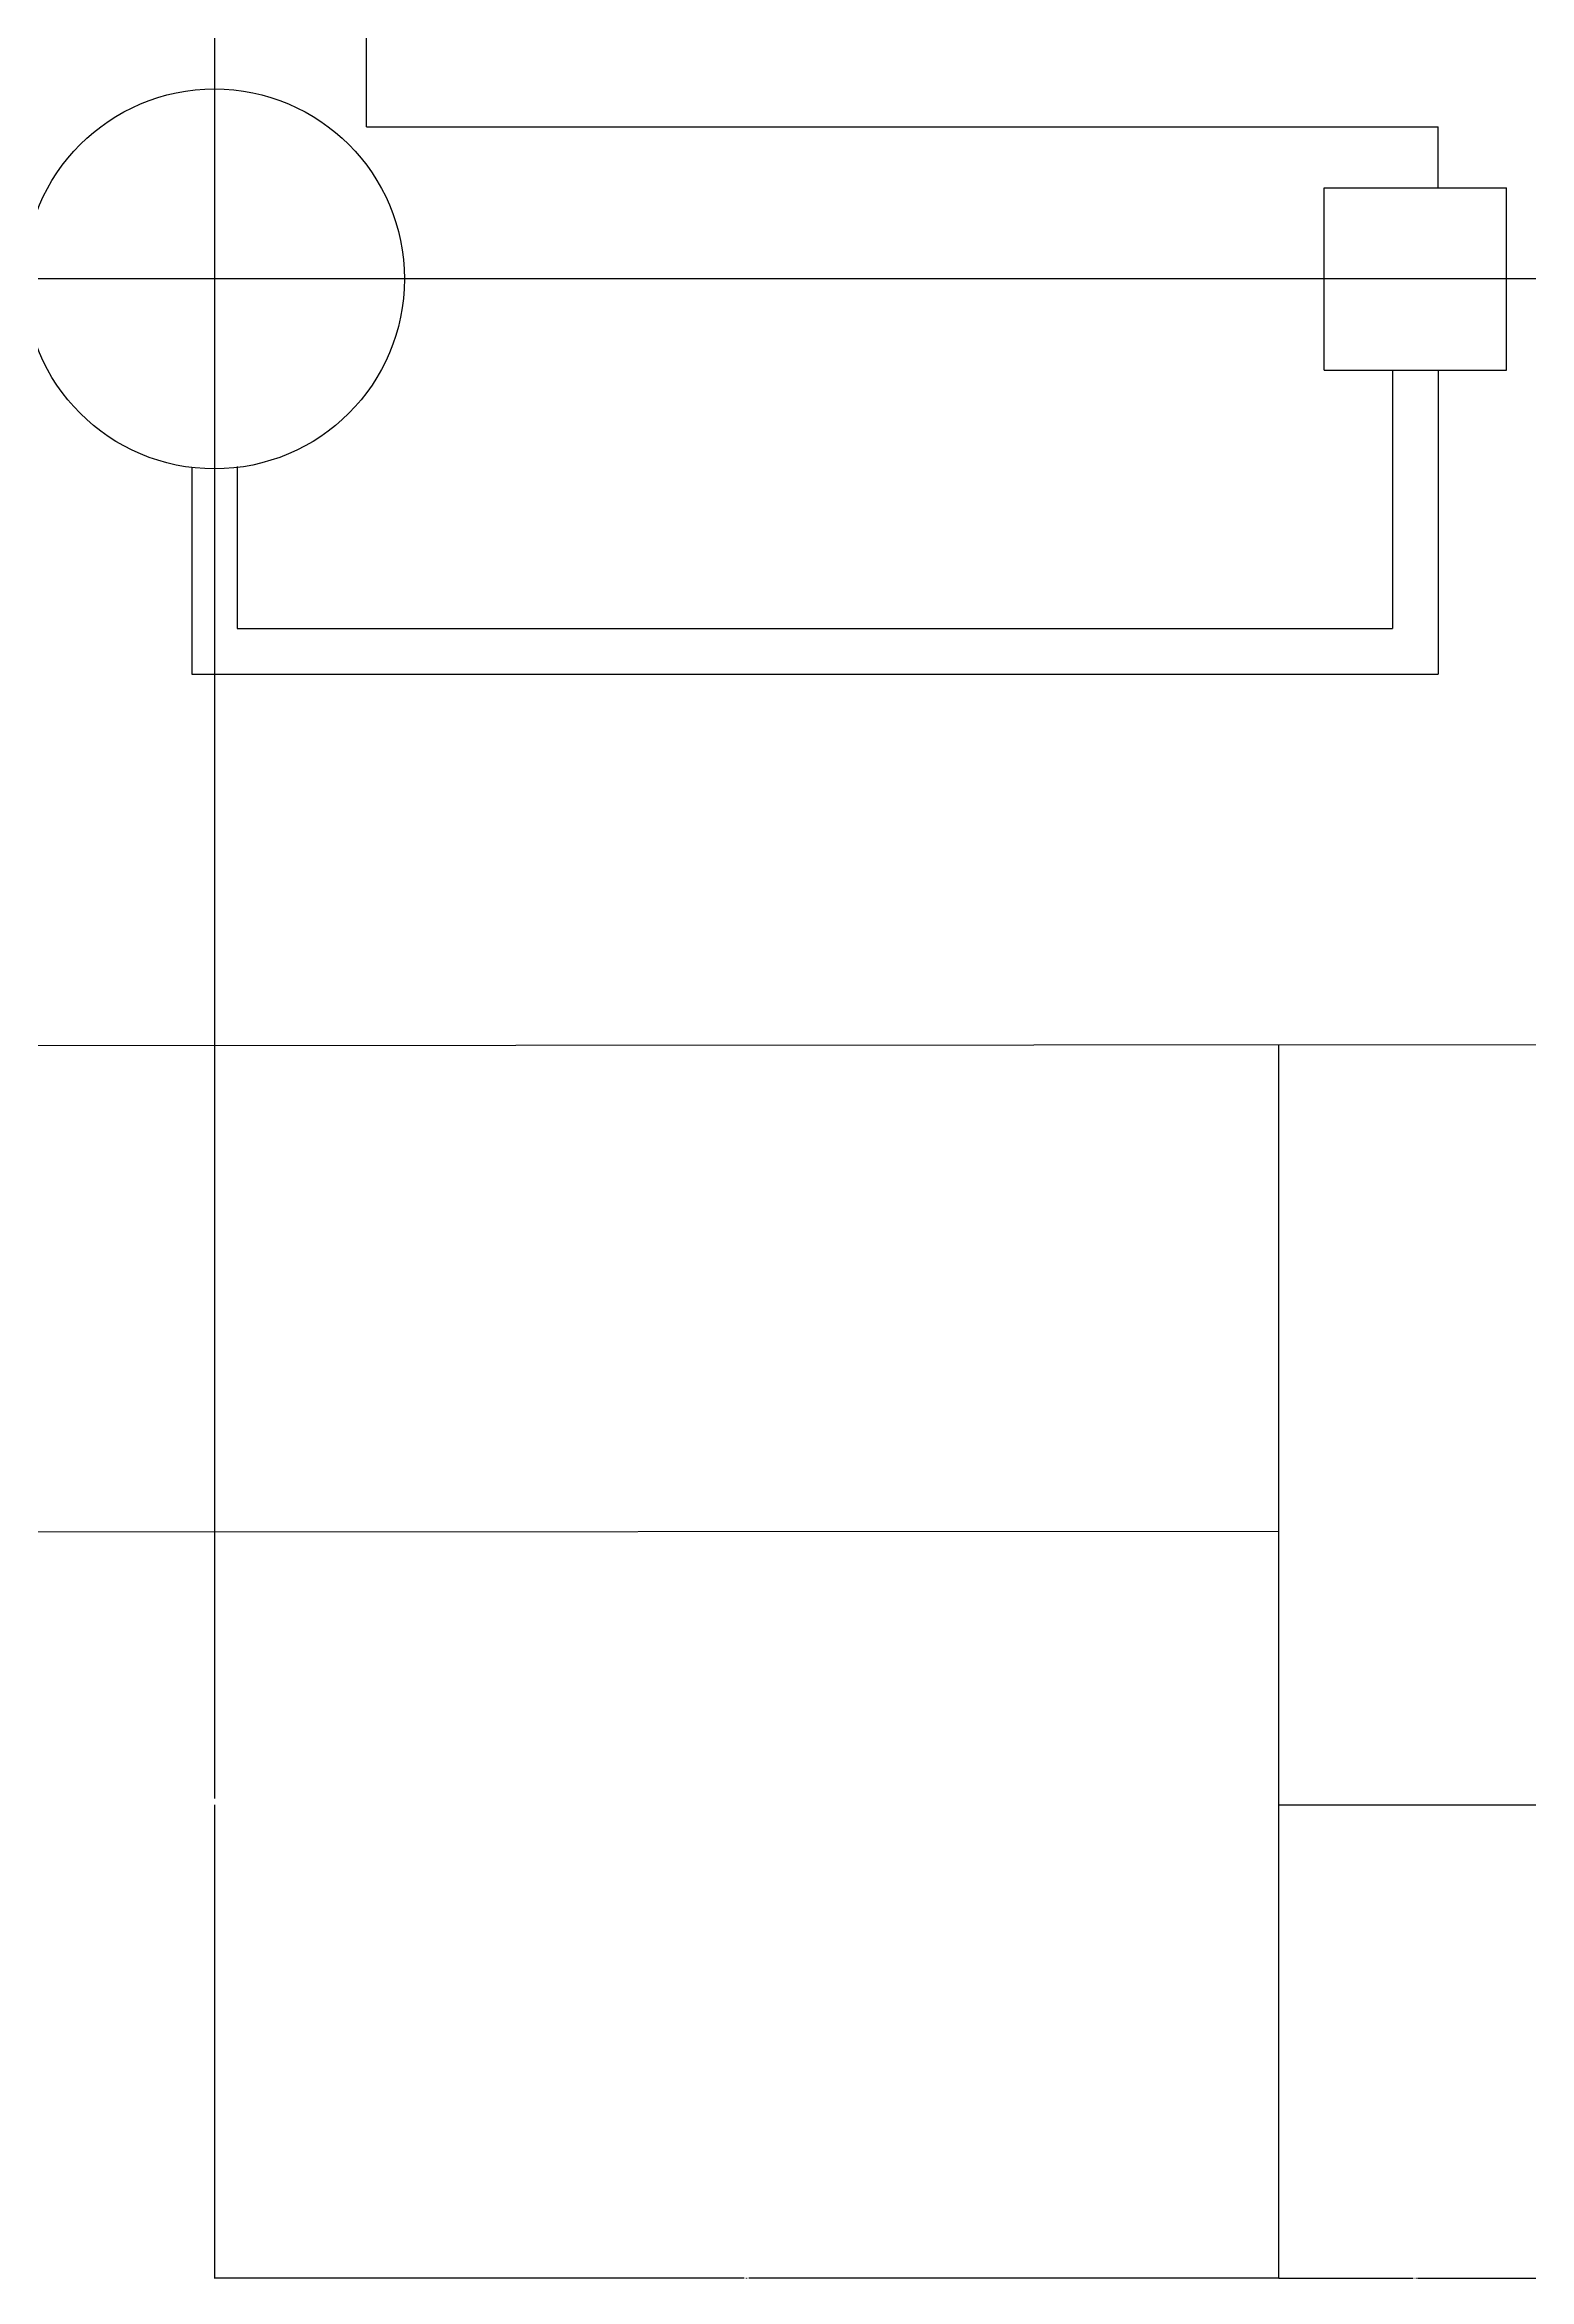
# Model space of a CAD drawing. Header units: metres. Extents: x -855790 to -837970, y 565220 to 577820.
# Drawn here: x -852326 to -851349, y 571055 to 572525 of the extents above; entities that cross this region are included whole.
import ezdxf

# ---------------------------------------------------------------- set-up
doc = ezdxf.new("R2010")
doc.units = ezdxf.units.M
for name, color, linetype in [('COLUMN', 5, 'Continuous'), ('DOTE', 1, 'Continuous'), ('PUB_DIM', 3, 'Continuous'), ('WALL', 2, 'Continuous'), ('WINDOW', 3, 'Continuous')]:
    doc.layers.add(name, color=color, linetype=linetype)
doc.dimstyles.get("Standard").update_dxf_attribs({"dimtxt": 2.5, "dimasz": 2.5, "dimexe": 1.25, "dimexo": 0.625, "dimtad": 1, "dimcen": 2.5, "dimazin": 3, "dimtfac": 1, "dimtmove": 0, "dimatfit": 3})

# ---------------------------------------------------------------- blocks, each defined once
blk = doc.blocks.new('*D12')
for p, q in [((-852214.12, 571367.24), (-852214.12, 571055.63)), ((-851514.12, 571367.24), (-851514.12, 571055.63)), ((-851865.62, 571055.63), (-852214.37, 571055.63)), ((-851513.87, 571055.63), (-851862.62, 571055.63))]:
    blk.add_line(p, q)
at = {"layer": 'Defpoints'}
for p in [(-852214.12, 571367.24), (-851514.12, 571367.24), (-851514.12, 571055.63)]:
    blk.add_point(p, dxfattribs=at)
at = {"layer": 'PUB_DIM', "insert": (-851864.12, 571055.63), "char_height": 1, "attachment_point": 5}
blk.add_mtext('700', dxfattribs=at)
blk = doc.blocks.new('*D19')
for p, q in [((-851514.12, 571367.24), (-851514.12, 571055.63)), ((-851334.12, 571367.24), (-851334.12, 571055.63)), ((-851513.87, 571055.63), (-851425.62, 571055.63)), ((-851422.62, 571055.63), (-851334.37, 571055.63))]:
    blk.add_line(p, q)
at = {"layer": 'Defpoints'}
for p in [(-851514.12, 571367.24), (-851334.12, 571367.24), (-851514.12, 571055.63)]:
    blk.add_point(p, dxfattribs=at)
at = {"layer": 'PUB_DIM', "insert": (-851424.12, 571055.63), "char_height": 1, "attachment_point": 5}
blk.add_mtext('180', dxfattribs=at)

msp = doc.modelspace()

# ---------------------------------------------------------------- linework, layer by layer
at = {"layer": 'COLUMN'}
msp.add_circle((-852214.12, 572371.34), 125, dxfattribs=at)
at = {"layer": 'DOTE'}
for p, q in [((-852214.12, 576371.34), (-852214.12, 571371.34)), ((-848214.12, 572371.34), (-853214.12, 572371.34))]:
    msp.add_line(p, q, dxfattribs=at)
at = {"layer": 'WALL'}
for p, q in [((-851484.12, 572431.34), (-851364.12, 572431.34)), ((-851484.12, 572311.34), (-851484.12, 572431.34)), ((-851364.12, 572311.34), (-851364.12, 572431.34)), ((-851484.12, 572311.34), (-851364.12, 572311.34)), ((-851334.12, 571867.24), (-852719.12, 571866.34)), ((-851514.12, 571867.24), (-851514.12, 571417.24)), ((-851514.12, 571867.24), (-851514.12, 571367.24)), ((-851514.12, 571547.13), (-853039.12, 571546.13)), ((-851514.12, 571367.24), (-851334.12, 571367.24))]:
    msp.add_line(p, q, dxfattribs=at)
at = {"layer": 'WINDOW'}
for p, q in [((-852114.12, 572471.34), (-852114.12, 575271.34)), ((-852114.12, 572471.34), (-851409.12, 572471.34)), ((-851409.12, 572431.34), (-851409.12, 572471.34)), ((-851439.12, 572311.34), (-851439.12, 572141.34)), ((-851409.12, 572311.34), (-851409.12, 572111.34)), ((-852229.12, 572247.24), (-852229.12, 572111.34)), ((-852199.12, 572247.95), (-852199.12, 572141.34)), ((-852199.12, 572141.34), (-851439.12, 572141.34)), ((-852229.12, 572111.34), (-851409.12, 572111.34))]:
    msp.add_line(p, q, dxfattribs=at)

# ---------------------------------------------------------------- dimensions: what is measured, and where the dimension line sits
at = {"layer": 'PUB_DIM'}
for p2, picture, middle in [((-852214.12, 571367.24), '*D12', (-851864.12, 571055.63)), ((-851334.12, 571367.24), '*D19', (-851424.12, 571055.63))]:
    dim = msp.add_linear_dim(base=(-851514.12, 571055.63), p1=(-851514.12, 571367.24), p2=p2, dimstyle='Standard', dxfattribs=at)
    dim.commit()
    dim.dimension.update_dxf_attribs({"geometry": picture, "text_midpoint": middle})

doc.saveas('drawing.dxf')
